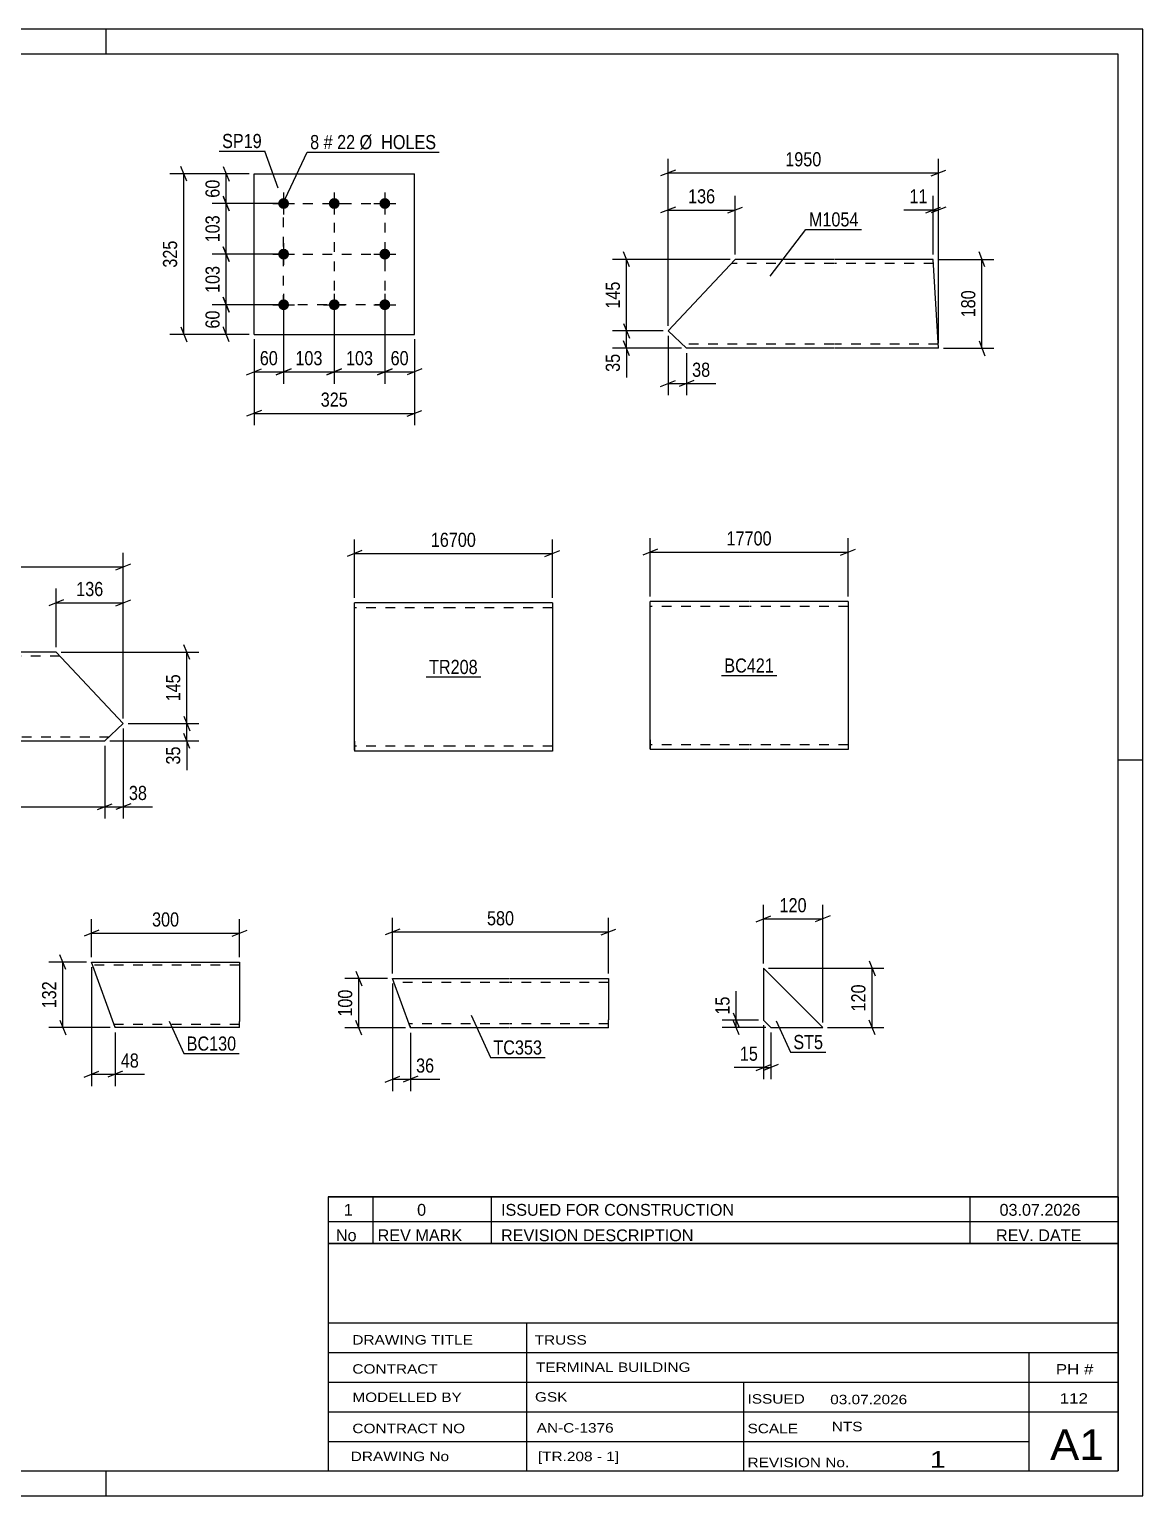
# Model space of a CAD drawing. Header units: millimetres. Extents: x 0 to 420, y 0 to 297.
# Drawn here: x 194.4 to 420, y 0 to 297 of the extents above; entities that cross this region are included whole.
import ezdxf

# ---------------------------------------------------------------- set-up
doc = ezdxf.new("R2010")
doc.units = ezdxf.units.MM
doc.linetypes.add('DXK_LINE_DOT2', pattern=[3.9198, 1.9599, -1.9599])
doc.styles.add('Arial Narrow', font='ARIALN.TTF', dxfattribs={"height": 0.2})

# ---------------------------------------------------------------- blocks, each defined once
blk = doc.blocks.new('Unknown-761551865-1131')
at = {"color": 5, "linetype": 'Continuous'}
for p, q in [((420, 297), (0, 297)), ((210, 292), (210, 297)), ((420, 0), (420, 297)), ((415, 292), (5, 292)), ((415, 5), (415, 292)), ((420, 149), (415, 149)), ((5, 5), (415, 5)), ((210, 0), (210, 5)), ((0, 0), (420, 0))]:
    blk.add_line(p, q, dxfattribs=at)
blk = doc.blocks.new('Unknown-761551865-10907')
at = {"color": 7, "linetype": 'Continuous'}
for p, q in [((255, 51.05), (255, 5)), ((255, 51.05), (415, 51.05)), ((415, 51), (415, 5)), ((255, 35), (415, 35)), ((295.14, 35), (295.14, 5)), ((255, 29), (415, 29)), ((397, 5.05), (397, 29.05)), ((255, 23), (415, 23)), ((339.14, 23), (339.14, 5)), ((255, 17), (415, 17)), ((255, 11), (397, 11)), ((255, 5), (415, 5))]:
    blk.add_line(p, q, dxfattribs=at)
at = {"color": 7, "style": 'Arial Narrow'}
for s, height, width, p in [('DRAWING TITLE', 1.9089, 1.425378, (259.88, 30.61)), ('TRUSS  ', 1.909, 1.425378, (296.81, 30.59)), ('TERMINAL BUILDING', 1.9089, 1.425378, (297.06, 25.07)), ('CONTRACT', 1.909, 1.425378, (259.88, 24.71)), ('MODELLED BY', 1.9089, 1.425378, (259.88, 18.98)), ('GSK', 1.909, 1.425378, (296.88, 19.04)), ('ISSUED', 1.909, 1.425378, (339.94, 18.64)), ('03.07.2026', 1.909, 1.425378, (356.69, 18.52)), ('CONTRACT NO', 1.9089, 1.425378, (259.88, 12.66)), ('AN-C-1376', 1.909, 1.425378, (297.23, 12.78)), ('SCALE', 1.909, 1.425378, (339.94, 12.65)), ('A1', 6.204, 1.25, (401.24, 7.2)), ('DRAWING No', 1.909, 1.425378, (259.56, 7)), ('[TR.208 - 1]', 1.9089, 1.425378, (297.46, 6.99)), ('1', 3.34, 1.5, (376.91, 5.68)), ('REVISION No.', 1.9089, 1.425378, (339.94, 5.77))]:
    blk.add_text(s, height=height, dxfattribs=dict(at, width=width)).set_placement(p)
at = {"color": 7, "linetype": 'Continuous', "style": 'Arial Narrow'}
for s, height, width, p in [('PH #', 2.1, 1.42538, (402.4, 24.55)), ('112', 2.1, 1.42538, (403.19, 18.65)), ('NTS', 1.909, 1.425378, (357, 13.05))]:
    blk.add_text(s, height=height, dxfattribs=dict(at, width=width)).set_placement(p)
blk = doc.blocks.new('Unknown-761551865-10908')
at = {"color": 7, "linetype": 'Continuous'}
for p, q in [((255, 60.55), (415, 60.55)), ((415, 60.55), (255, 60.55)), ((255, 60.55), (255, 55.55)), ((264, 60.55), (264, 55.55)), ((288, 60.55), (288, 55.55)), ((385, 60.55), (385, 55.55)), ((415, 60.55), (415, 55.55)), ((255, 55.55), (415, 55.55)), ((255, 55.55), (255, 51.05)), ((255, 55.55), (415, 55.55)), ((264, 55.55), (264, 51.05)), ((288, 55.55), (288, 51.05)), ((385, 55.55), (385, 51.05)), ((415, 55.55), (415, 51.05)), ((415, 51.05), (255, 51.05))]:
    blk.add_line(p, q, dxfattribs=at)
at = {"color": 7, "linetype": 'Continuous', "style": 'Arial Narrow'}
for s, height, width, p in [('1', 2.39, 1.196471, (258.16, 56.7)), ('0', 2.39, 1.196471, (273, 56.7)), ('ISSUED FOR CONSTRUCTION', 2.3861, 1.196471, (290, 56.7)), ('03.07.2026', 2.386, 1.196471, (391, 56.7)), ('No', 2.386, 1.2, (256.54, 51.55)), ('REV MARK', 2.386, 1.2, (265, 51.55)), ('REVISION DESCRIPTION', 2.3861, 1.2, (290, 51.55)), ('REV. DATE', 2.386, 1.2, (390.28, 51.55))]:
    blk.add_text(s, height=height, dxfattribs=dict(at, width=width)).set_placement(p)
blk = doc.blocks.new('Part-761551865-6633 - 6627')
at = {"color": 2, "linetype": 'Continuous'}
for p, q in [((239.96, 235.22), (239.96, 267.72)), ((239.96, 267.72), (272.46, 267.72)), ((272.46, 235.22), (272.46, 267.72)), ((239.96, 235.22), (272.46, 235.22))]:
    blk.add_line(p, q, dxfattribs=at)
blk = doc.blocks.new('Bolt-761551865-6666 - 6627')
at = {"linetype": 'Continuous'}
for points in [[(245.96, 262.82, -1), (245.96, 260.62, -1)], [(256.21, 262.82, -1), (256.21, 260.62, -1)], [(266.46, 262.82, -1), (266.46, 260.62, -1)], [(245.96, 252.57, -1), (245.96, 250.37, -1)], [(266.46, 252.57, -1), (266.46, 250.37, -1)], [(245.96, 242.32, -1), (245.96, 240.12, -1)], [(256.21, 242.32, -1), (256.21, 240.12, -1)], [(266.46, 242.32, -1), (266.46, 240.12, -1)]]:
    blk.add_hatch(color=1, dxfattribs=at).paths.add_polyline_path(points)
at = {"color": 1, "linetype": 'Continuous'}
for p, q in [((243.76, 261.72), (248.16, 261.72)), ((245.96, 263.92), (245.96, 259.52)), ((254.01, 261.72), (258.41, 261.72)), ((256.21, 263.92), (256.21, 259.52)), ((264.26, 261.72), (268.66, 261.72)), ((266.46, 263.92), (266.46, 259.52)), ((245.96, 253.67), (245.96, 249.27)), ((266.46, 253.67), (266.46, 249.27)), ((243.76, 251.47), (248.16, 251.47)), ((264.26, 251.47), (268.66, 251.47)), ((243.76, 241.22), (248.16, 241.22)), ((245.96, 243.42), (245.96, 239.02)), ((254.01, 241.22), (258.41, 241.22)), ((256.21, 243.42), (256.21, 239.02)), ((264.26, 241.22), (268.66, 241.22)), ((266.46, 243.42), (266.46, 239.02))]:
    blk.add_line(p, q, dxfattribs=at)
blk = doc.blocks.new('Part-761551865-6262 - 6256')
at = {"color": 2, "linetype": 'Continuous'}
for p, q in [((149.92, 170.86), (148.22, 169.26)), ((179.77, 170.86), (149.92, 170.86)), ((199.87, 170.86), (179.87, 170.86)), ((213.48, 156.39), (199.87, 170.86)), ((148.22, 169.26), (146.17, 167.33)), ((158.27, 154.46), (146.17, 167.33)), ((159.77, 152.86), (158.27, 154.46)), ((213.48, 156.39), (209.73, 152.86)), ((159.77, 152.86), (179.77, 152.86)), ((179.87, 152.86), (209.73, 152.86))]:
    blk.add_line(p, q, dxfattribs=at)
at = {"color": 7, "linetype": 'DXK_LINE_DOT2'}
for p, q in [((149.92, 170.86), (148.87, 169.87)), ((179.77, 170.06), (149.07, 170.06)), ((200.63, 170.06), (179.87, 170.06)), ((159.66, 152.98), (158.27, 154.46)), ((179.77, 153.66), (159.02, 153.66)), ((210.58, 153.66), (179.87, 153.66))]:
    blk.add_line(p, q, dxfattribs=at)
blk = doc.blocks.new('Part-761551865-7201 - 7195')
at = {"color": 2, "linetype": 'Continuous'}
for p, q in [((211.84, 94.84), (207.04, 108.04)), ((207.04, 108.04), (237.04, 108.04)), ((237.04, 108.04), (237.04, 107.95)), ((237.04, 107.95), (237.04, 106.84)), ((237.04, 106.84), (237.04, 96.04)), ((237.04, 94.84), (237.04, 96.04)), ((237.04, 94.84), (211.84, 94.84))]:
    blk.add_line(p, q, dxfattribs=at)
at = {"color": 7, "linetype": 'DXK_LINE_DOT2'}
for p, q in [((237.04, 107.44), (207.26, 107.44)), ((237.04, 107.69), (237.04, 106.84)), ((237.04, 95.44), (211.63, 95.44)), ((211.72, 95.19), (211.84, 94.84)), ((237.04, 94.93), (237.04, 95.19)), ((237.04, 94.84), (237.04, 94.93))]:
    blk.add_line(p, q, dxfattribs=at)
blk = doc.blocks.new('Part-761551865-6567 - 6561')
at = {"color": 2, "linetype": 'Continuous'}
for p, q in [((271.67, 94.76), (268.03, 104.76)), ((268.03, 104.76), (291.67, 104.76)), ((291.77, 104.76), (311.77, 104.76)), ((311.77, 104.76), (311.77, 103.16)), ((311.77, 103.16), (311.77, 96.36)), ((311.77, 94.76), (311.77, 96.36)), ((291.67, 94.76), (271.67, 94.76)), ((311.77, 94.76), (291.77, 94.76))]:
    blk.add_line(p, q, dxfattribs=at)
at = {"color": 7, "linetype": 'DXK_LINE_DOT2'}
for p, q in [((291.67, 103.96), (268.32, 103.96)), ((311.77, 103.96), (291.77, 103.96)), ((311.77, 104.64), (311.77, 103.16)), ((291.67, 95.56), (271.38, 95.56)), ((271.5, 95.23), (271.67, 94.76)), ((311.77, 95.56), (291.77, 95.56)), ((311.77, 94.76), (311.77, 95.23))]:
    blk.add_line(p, q, dxfattribs=at)
blk = doc.blocks.new('Part-761551865-6444 - 6438')
at = {"color": 2, "linetype": 'Continuous'}
for p, q in [((323.84, 235.93), (337.44, 250.4)), ((357.44, 250.4), (337.44, 250.4)), ((377.54, 250.4), (357.54, 250.4)), ((378.65, 232.4), (377.54, 250.4)), ((327.59, 232.4), (323.84, 235.93)), ((357.44, 232.4), (327.59, 232.4)), ((378.65, 232.4), (357.54, 232.4))]:
    blk.add_line(p, q, dxfattribs=at)
at = {"color": 7, "linetype": 'DXK_LINE_DOT2'}
for p, q in [((357.44, 249.6), (336.69, 249.6)), ((377.59, 249.6), (357.54, 249.6)), ((357.44, 233.2), (326.74, 233.2)), ((378.6, 233.2), (357.54, 233.2)), ((378.6, 233.2), (378.6, 233.26))]:
    blk.add_line(p, q, dxfattribs=at)
blk = doc.blocks.new('Part-761551865-7058 - 7052')
at = {"color": 2, "linetype": 'Continuous'}
for p, q in [((343.17, 106.81), (343.17, 96.31)), ((343.17, 106.81), (355.17, 94.81)), ((343.17, 96.31), (344.67, 94.81)), ((344.67, 94.81), (355.17, 94.81))]:
    blk.add_line(p, q, dxfattribs=at)
blk = doc.blocks.new('Part-761551865-7157 - 7151')
at = {"color": 2, "linetype": 'Continuous'}
for p, q in [((280.3, 180.82), (260.3, 180.82)), ((260.3, 152.82), (260.3, 180.82)), ((300.4, 180.82), (280.4, 180.82)), ((300.4, 180.82), (300.4, 150.82)), ((260.3, 152.82), (260.3, 150.82)), ((280.3, 150.82), (260.3, 150.82)), ((300.4, 150.82), (280.4, 150.82))]:
    blk.add_line(p, q, dxfattribs=at)
at = {"color": 7, "linetype": 'DXK_LINE_DOT2'}
for p, q in [((280.3, 179.82), (260.3, 179.82)), ((300.4, 179.82), (280.4, 179.82)), ((260.3, 150.98), (260.3, 152.82)), ((260.3, 151.82), (260.3, 151.9)), ((280.3, 151.82), (260.3, 151.82)), ((300.4, 151.82), (280.4, 151.82)), ((300.4, 151.82), (300.4, 151.9))]:
    blk.add_line(p, q, dxfattribs=at)
blk = doc.blocks.new('Part-761551865-7179 - 7174')
at = {"color": 2, "linetype": 'Continuous'}
for p, q in [((340.21, 181.11), (320.21, 181.11)), ((320.21, 153.11), (320.21, 181.11)), ((360.31, 181.11), (340.31, 181.11)), ((360.31, 181.11), (360.31, 151.11)), ((320.21, 153.11), (320.21, 151.11)), ((340.21, 151.11), (320.21, 151.11)), ((360.31, 151.11), (340.31, 151.11))]:
    blk.add_line(p, q, dxfattribs=at)
at = {"color": 7, "linetype": 'DXK_LINE_DOT2'}
for p, q in [((340.21, 180.11), (320.21, 180.11)), ((360.31, 180.11), (340.31, 180.11)), ((320.21, 151.26), (320.21, 153.11)), ((320.21, 152.11), (320.21, 152.19)), ((340.21, 152.11), (320.21, 152.11)), ((360.31, 152.11), (340.31, 152.11)), ((360.31, 152.11), (360.31, 152.19))]:
    blk.add_line(p, q, dxfattribs=at)
blk = doc.blocks.new('Rectangle-761551865-6753 - 6627')
at = {"color": 1, "linetype": 'DXK_LINE_DOT2'}
blk.add_lwpolyline([(245.96, 261.72), (266.46, 261.72), (266.46, 241.22), (245.96, 241.22), (245.96, 261.72)], close=True, dxfattribs=at)
blk = doc.blocks.new('Line-761551865-6739 - 6627')
at = {"color": 1, "linetype": 'DXK_LINE_DOT2'}
blk.add_line((256.21, 261.72), (256.21, 241.22), dxfattribs=at)
blk = doc.blocks.new('Line-761551865-6746 - 6627')
at = {"color": 1, "linetype": 'DXK_LINE_DOT2'}
blk.add_line((245.96, 251.47), (266.46, 251.47), dxfattribs=at)
blk = doc.blocks.new('StraightDimension-761551865-6668 - 6627')
at = {"color": 7, "linetype": 'Continuous'}
for p, q in [((239.96, 234.22), (239.96, 216.82)), ((272.46, 234.22), (272.46, 216.82)), ((241.46, 219.82), (238.46, 218.62)), ((270.96, 218.62), (273.96, 219.82)), ((239.96, 219.22), (272.46, 219.22))]:
    blk.add_line(p, q, dxfattribs=at)
at = {"color": 0}
blk.add_wipeout([(259.55, 219.97), (259.55, 224.17), (252.87, 224.17), (252.87, 219.97)], dxfattribs=at)
at = {"color": 3, "style": 'Arial Narrow'}
blk.add_text('325', height=2.863, dxfattribs=at).set_placement((253.47, 220.57))
blk = doc.blocks.new('StraightDimension-761551865-6689 - 6627')
at = {"color": 7, "linetype": 'Continuous'}
for p, q in [((256.21, 240.22), (256.21, 225.22)), ((266.46, 240.22), (266.46, 225.22)), ((254.71, 227.02), (257.71, 228.22)), ((256.21, 227.62), (266.46, 227.62)), ((267.96, 228.22), (264.96, 227.02))]:
    blk.add_line(p, q, dxfattribs=at)
at = {"color": 0}
blk.add_wipeout([(264.68, 228.37), (264.68, 232.57), (257.99, 232.57), (257.99, 228.37)], dxfattribs=at)
at = {"color": 3, "style": 'Arial Narrow'}
blk.add_text('103', height=2.863, dxfattribs=at).set_placement((258.59, 228.97))
blk = doc.blocks.new('StraightDimension-761551865-6679 - 6627')
at = {"color": 7, "linetype": 'Continuous'}
for p, q in [((266.46, 240.22), (266.46, 225.22)), ((272.46, 234.22), (272.46, 225.22)), ((264.96, 227.02), (267.96, 228.22)), ((266.46, 227.62), (272.46, 227.62)), ((273.96, 228.22), (270.96, 227.02))]:
    blk.add_line(p, q, dxfattribs=at)
at = {"color": 0}
blk.add_wipeout([(271.89, 228.37), (271.89, 232.57), (267.03, 232.57), (267.03, 228.37)], dxfattribs=at)
at = {"color": 3, "style": 'Arial Narrow'}
blk.add_text('60', height=2.863, dxfattribs=at).set_placement((267.63, 228.97))
blk = doc.blocks.new('StraightDimension-761551865-6691 - 6627')
at = {"color": 7, "linetype": 'Continuous'}
for p, q in [((245.96, 240.22), (245.96, 225.22)), ((256.21, 240.22), (256.21, 225.22)), ((244.46, 227.02), (247.46, 228.22)), ((245.96, 227.62), (256.21, 227.62)), ((257.71, 228.22), (254.71, 227.02))]:
    blk.add_line(p, q, dxfattribs=at)
at = {"color": 0}
blk.add_wipeout([(254.43, 228.37), (254.43, 232.57), (247.74, 232.57), (247.74, 228.37)], dxfattribs=at)
at = {"color": 3, "style": 'Arial Narrow'}
blk.add_text('103', height=2.863, dxfattribs=at).set_placement((248.34, 228.97))
blk = doc.blocks.new('StraightDimension-761551865-6693 - 6627')
at = {"color": 7, "linetype": 'Continuous'}
for p, q in [((245.96, 240.22), (245.96, 225.22)), ((239.96, 234.22), (239.96, 225.22)), ((238.46, 227.02), (241.46, 228.22)), ((239.96, 227.62), (245.96, 227.62)), ((247.46, 228.22), (244.46, 227.02))]:
    blk.add_line(p, q, dxfattribs=at)
at = {"color": 0}
blk.add_wipeout([(245.39, 228.37), (245.39, 232.57), (240.53, 232.57), (240.53, 228.37)], dxfattribs=at)
at = {"color": 3, "style": 'Arial Narrow'}
blk.add_text('60', height=2.863, dxfattribs=at).set_placement((241.13, 228.97))
blk = doc.blocks.new('StraightDimension-761551865-6704 - 6627')
at = {"color": 7, "linetype": 'Continuous'}
for p, q in [((238.96, 267.72), (222.87, 267.72)), ((226.32, 266.22), (225.12, 269.22)), ((225.72, 235.22), (225.72, 267.72)), ((238.96, 235.22), (222.87, 235.22)), ((225.12, 236.72), (226.32, 233.72))]:
    blk.add_line(p, q, dxfattribs=at)
at = {"color": 0}
blk.add_wipeout([(224.97, 254.81), (220.77, 254.81), (220.77, 248.12), (224.97, 248.12)], dxfattribs=at)
at = {"color": 3, "style": 'Arial Narrow'}
blk.add_text('325', height=2.863, rotation=90.0002, dxfattribs=at).set_placement((224.37, 248.72))
blk = doc.blocks.new('StraightDimension-761551865-6715 - 6627')
at = {"color": 7, "linetype": 'Continuous'}
for p, q in [((238.96, 267.72), (231.49, 267.72)), ((233.74, 269.22), (234.94, 266.22)), ((234.34, 261.72), (234.34, 267.72)), ((244.96, 261.72), (231.49, 261.72)), ((234.94, 260.22), (233.74, 263.22))]:
    blk.add_line(p, q, dxfattribs=at)
at = {"color": 0}
blk.add_wipeout([(233.59, 267.14), (229.39, 267.14), (229.39, 262.29), (233.59, 262.29)], dxfattribs=at)
at = {"color": 3, "style": 'Arial Narrow'}
blk.add_text('60', height=2.863, rotation=90.0002, dxfattribs=at).set_placement((232.99, 262.89))
blk = doc.blocks.new('StraightDimension-761551865-6725 - 6627')
at = {"color": 7, "linetype": 'Continuous'}
for p, q in [((244.96, 261.72), (231.49, 261.72)), ((233.74, 263.22), (234.94, 260.22)), ((234.34, 251.47), (234.34, 261.72)), ((234.94, 249.97), (233.74, 252.97)), ((244.96, 251.47), (231.49, 251.47))]:
    blk.add_line(p, q, dxfattribs=at)
at = {"color": 0}
blk.add_wipeout([(233.59, 259.93), (229.39, 259.93), (229.39, 253.25), (233.59, 253.25)], dxfattribs=at)
at = {"color": 3, "style": 'Arial Narrow'}
blk.add_text('103', height=2.863, rotation=90.0002, dxfattribs=at).set_placement((232.99, 253.85))
blk = doc.blocks.new('StraightDimension-761551865-6727 - 6627')
at = {"color": 7, "linetype": 'Continuous'}
for p, q in [((233.74, 252.97), (234.94, 249.97)), ((244.96, 251.47), (231.49, 251.47)), ((234.34, 241.22), (234.34, 251.47)), ((244.96, 241.22), (231.49, 241.22)), ((234.94, 239.72), (233.74, 242.72))]:
    blk.add_line(p, q, dxfattribs=at)
at = {"color": 0}
blk.add_wipeout([(233.59, 249.68), (229.39, 249.68), (229.39, 243), (233.59, 243)], dxfattribs=at)
at = {"color": 3, "style": 'Arial Narrow'}
blk.add_text('103', height=2.863, rotation=90.0002, dxfattribs=at).set_placement((232.99, 243.6))
blk = doc.blocks.new('StraightDimension-761551865-6729 - 6627')
at = {"color": 7, "linetype": 'Continuous'}
for p, q in [((244.96, 241.22), (231.49, 241.22)), ((233.74, 242.72), (234.94, 239.72)), ((234.34, 235.22), (234.34, 241.22)), ((238.96, 235.22), (231.49, 235.22)), ((234.94, 233.72), (233.74, 236.72))]:
    blk.add_line(p, q, dxfattribs=at)
at = {"color": 0}
blk.add_wipeout([(233.59, 240.64), (229.39, 240.64), (229.39, 235.79), (233.59, 235.79)], dxfattribs=at)
at = {"color": 3, "style": 'Arial Narrow'}
blk.add_text('60', height=2.863, rotation=90.0002, dxfattribs=at).set_placement((232.99, 236.39))
blk = doc.blocks.new('StraightDimension-761551865-6314 - 6256')
at = {"color": 7, "linetype": 'Continuous'}
for p, q in [((201.37, 181.46), (198.37, 180.26)), ((199.87, 171.86), (199.87, 183.71)), ((211.98, 180.26), (214.98, 181.46)), ((213.48, 157.39), (213.48, 183.71)), ((199.87, 180.86), (213.48, 180.86))]:
    blk.add_line(p, q, dxfattribs=at)
at = {"color": 0}
blk.add_wipeout([(210.02, 181.61), (210.02, 185.81), (203.34, 185.81), (203.34, 181.61)], dxfattribs=at)
at = {"color": 3, "style": 'Arial Narrow'}
blk.add_text('136', height=2.863, dxfattribs=at).set_placement((203.94, 182.21))
blk = doc.blocks.new('StraightDimension-761551865-6294 - 6256')
at = {"color": 7, "linetype": 'Continuous'}
for p, q in [((213.48, 155.39), (213.48, 137.15)), ((209.73, 151.86), (209.73, 137.15)), ((208.23, 138.95), (211.23, 140.15)), ((214.98, 140.15), (211.98, 138.95)), ((209.73, 139.55), (213.48, 139.55))]:
    blk.add_line(p, q, dxfattribs=at)
at = {"color": 0}
blk.add_wipeout([(218.86, 140.3), (218.86, 144.5), (214.01, 144.5), (214.01, 140.3)], dxfattribs=at)
at = {"color": 7, "linetype": 'Continuous'}
blk.add_line((213.48, 139.55), (219.39, 139.55), dxfattribs=at)
blk.add_line((213.48, 139.55), (219.39, 139.55), dxfattribs=at)
at = {"color": 3, "style": 'Arial Narrow'}
blk.add_text('38', height=2.863, dxfattribs=at).set_placement((214.61, 140.9))
blk = doc.blocks.new('StraightDimension-761551865-6278 - 6256')
at = {"color": 7, "linetype": 'Continuous'}
for p, q in [((159.77, 151.86), (159.77, 137.15)), ((209.73, 151.86), (209.73, 137.15)), ((161.27, 140.15), (158.27, 138.95)), ((208.23, 138.95), (211.23, 140.15)), ((159.77, 139.55), (209.73, 139.55))]:
    blk.add_line(p, q, dxfattribs=at)
at = {"color": 0}
blk.add_wipeout([(189.01, 140.3), (189.01, 144.5), (180.49, 144.5), (180.49, 140.3)], dxfattribs=at)
at = {"color": 3, "style": 'Arial Narrow'}
blk.add_text('3896', height=2.863, dxfattribs=at).set_placement((181.09, 140.9))
blk = doc.blocks.new('StraightDimension-761551865-6379 - 6256')
at = {"color": 7, "linetype": 'Continuous'}
for p, q in [((226.95, 169.36), (225.75, 172.36)), ((200.87, 170.86), (228.75, 170.86)), ((226.35, 156.39), (226.35, 170.86)), ((225.75, 157.89), (226.95, 154.89)), ((214.48, 156.39), (228.75, 156.39))]:
    blk.add_line(p, q, dxfattribs=at)
at = {"color": 0}
blk.add_wipeout([(225.6, 166.97), (221.4, 166.97), (221.4, 160.28), (225.6, 160.28)], dxfattribs=at)
at = {"color": 3, "style": 'Arial Narrow'}
blk.add_text('145', height=2.863, rotation=90.0002, dxfattribs=at).set_placement((225, 160.88))
blk = doc.blocks.new('StraightDimension-761551865-6401 - 6256')
at = {"color": 7, "linetype": 'Continuous'}
for p, q in [((225.75, 157.89), (226.95, 154.89)), ((214.48, 156.39), (228.75, 156.39)), ((226.35, 152.86), (226.35, 156.39)), ((210.73, 152.86), (228.75, 152.86)), ((226.95, 151.36), (225.75, 154.36))]:
    blk.add_line(p, q, dxfattribs=at)
at = {"color": 0}
blk.add_wipeout([(225.6, 152.33), (221.4, 152.33), (221.4, 147.48), (225.6, 147.48)], dxfattribs=at)
at = {"color": 7, "linetype": 'Continuous'}
blk.add_line((226.35, 152.86), (226.35, 146.95), dxfattribs=at)
blk.add_line((226.35, 152.86), (226.35, 146.95), dxfattribs=at)
at = {"color": 3, "style": 'Arial Narrow'}
blk.add_text('35', height=2.863, rotation=90.0002, dxfattribs=at).set_placement((225, 148.08))
blk = doc.blocks.new('StraightDimension-761551865-6424 - 6256')
at = {"color": 7, "linetype": 'Continuous'}
for p, q in [((146.17, 168.33), (146.17, 190.98)), ((213.48, 157.39), (213.48, 190.98)), ((147.67, 188.73), (144.67, 187.53)), ((146.17, 188.13), (213.48, 188.13)), ((211.98, 187.53), (214.98, 188.73))]:
    blk.add_line(p, q, dxfattribs=at)
at = {"color": 0}
blk.add_wipeout([(184.08, 188.88), (184.08, 193.08), (175.57, 193.08), (175.57, 188.88)], dxfattribs=at)
at = {"color": 3, "style": 'Arial Narrow'}
blk.add_text('4070', height=2.863, dxfattribs=at).set_placement((176.17, 189.48))
blk = doc.blocks.new('StraightDimension-761551865-7233 - 7195')
at = {"color": 7, "linetype": 'Continuous'}
for p, q in [((206.04, 108.04), (198.38, 108.04)), ((201.83, 106.54), (200.63, 109.54)), ((201.23, 94.84), (201.23, 108.04)), ((200.63, 96.34), (201.83, 93.34)), ((210.84, 94.84), (198.38, 94.84))]:
    blk.add_line(p, q, dxfattribs=at)
at = {"color": 0}
blk.add_wipeout([(200.48, 104.78), (196.28, 104.78), (196.28, 98.1), (200.48, 98.1)], dxfattribs=at)
at = {"color": 3, "style": 'Arial Narrow'}
blk.add_text('132', height=2.863, rotation=90.0002, dxfattribs=at).set_placement((199.88, 98.7))
blk = doc.blocks.new('StraightDimension-761551865-7204 - 7195')
at = {"color": 7, "linetype": 'Continuous'}
for p, q in [((207.04, 107.04), (207.04, 82.96)), ((211.84, 93.84), (211.84, 82.96)), ((205.54, 84.76), (208.54, 85.96)), ((207.04, 85.36), (211.84, 85.36)), ((213.34, 85.96), (210.34, 84.76))]:
    blk.add_line(p, q, dxfattribs=at)
at = {"color": 0}
blk.add_wipeout([(217.23, 86.11), (217.23, 90.31), (212.37, 90.31), (212.37, 86.11)], dxfattribs=at)
at = {"color": 7, "linetype": 'Continuous'}
blk.add_line((211.84, 85.36), (217.75, 85.36), dxfattribs=at)
blk.add_line((211.84, 85.36), (217.75, 85.36), dxfattribs=at)
at = {"color": 3, "style": 'Arial Narrow'}
blk.add_text('48', height=2.863, dxfattribs=at).set_placement((212.97, 86.71))
blk = doc.blocks.new('StraightDimension-761551865-7222 - 7195')
at = {"color": 7, "linetype": 'Continuous'}
for p, q in [((207.04, 109.04), (207.04, 116.78)), ((237.04, 109.04), (237.04, 116.78)), ((208.54, 114.53), (205.54, 113.33)), ((207.04, 113.93), (237.04, 113.93)), ((235.54, 113.33), (238.54, 114.53))]:
    blk.add_line(p, q, dxfattribs=at)
at = {"color": 0}
blk.add_wipeout([(225.38, 114.68), (225.38, 118.88), (218.7, 118.88), (218.7, 114.68)], dxfattribs=at)
at = {"color": 3, "style": 'Arial Narrow'}
blk.add_text('300', height=2.863, dxfattribs=at).set_placement((219.3, 115.28))
blk = doc.blocks.new('StraightDimension-761551865-6570 - 6561')
at = {"color": 7, "linetype": 'Continuous'}
for p, q in [((268.03, 103.76), (268.03, 81.94)), ((271.67, 93.76), (271.67, 81.94)), ((266.53, 83.74), (269.53, 84.94)), ((268.03, 84.34), (271.67, 84.34)), ((273.17, 84.94), (270.17, 83.74))]:
    blk.add_line(p, q, dxfattribs=at)
at = {"color": 0}
blk.add_wipeout([(277.05, 85.09), (277.05, 89.29), (272.19, 89.29), (272.19, 85.09)], dxfattribs=at)
at = {"color": 7, "linetype": 'Continuous'}
blk.add_line((271.67, 84.34), (277.58, 84.34), dxfattribs=at)
blk.add_line((271.67, 84.34), (277.58, 84.34), dxfattribs=at)
at = {"color": 3, "style": 'Arial Narrow'}
blk.add_text('36', height=2.863, dxfattribs=at).set_placement((272.79, 85.69))
blk = doc.blocks.new('StraightDimension-761551865-6588 - 6561')
at = {"color": 7, "linetype": 'Continuous'}
for p, q in [((267.03, 104.76), (258.34, 104.76)), ((260.59, 106.26), (261.79, 103.26)), ((261.19, 94.76), (261.19, 104.76)), ((261.79, 93.26), (260.59, 96.26)), ((270.67, 94.76), (258.34, 94.76))]:
    blk.add_line(p, q, dxfattribs=at)
at = {"color": 0}
blk.add_wipeout([(260.44, 103.11), (256.24, 103.11), (256.24, 96.42), (260.44, 96.42)], dxfattribs=at)
at = {"color": 3, "style": 'Arial Narrow'}
blk.add_text('100', height=2.863, rotation=90.0002, dxfattribs=at).set_placement((259.84, 97.02))
blk = doc.blocks.new('StraightDimension-761551865-6613 - 6561')
at = {"color": 7, "linetype": 'Continuous'}
for p, q in [((268.03, 105.76), (268.03, 117.02)), ((311.77, 105.76), (311.77, 117.02)), ((269.53, 114.77), (266.53, 113.57)), ((268.03, 114.17), (311.77, 114.17)), ((310.27, 113.57), (313.27, 114.77))]:
    blk.add_line(p, q, dxfattribs=at)
at = {"color": 0}
blk.add_wipeout([(293.24, 114.92), (293.24, 119.12), (286.56, 119.12), (286.56, 114.92)], dxfattribs=at)
at = {"color": 3, "style": 'Arial Narrow'}
blk.add_text('580', height=2.863, dxfattribs=at).set_placement((287.16, 115.52))
blk = doc.blocks.new('StraightDimension-761551865-6488 - 6438')
at = {"color": 7, "linetype": 'Continuous'}
for p, q in [((322.84, 235.93), (312.58, 235.93)), ((314.83, 237.43), (316.03, 234.43)), ((315.43, 232.4), (315.43, 235.93)), ((326.59, 232.4), (312.58, 232.4)), ((316.03, 230.9), (314.83, 233.9))]:
    blk.add_line(p, q, dxfattribs=at)
at = {"color": 0}
blk.add_wipeout([(314.68, 231.87), (310.48, 231.87), (310.48, 227.02), (314.68, 227.02)], dxfattribs=at)
at = {"color": 7, "linetype": 'Continuous'}
blk.add_line((315.43, 232.4), (315.43, 226.49), dxfattribs=at)
blk.add_line((315.43, 232.4), (315.43, 226.49), dxfattribs=at)
at = {"color": 3, "style": 'Arial Narrow'}
blk.add_text('35', height=2.863, rotation=90.0002, dxfattribs=at).set_placement((314.08, 227.62))
blk = doc.blocks.new('StraightDimension-761551865-6472 - 6438')
at = {"color": 7, "linetype": 'Continuous'}
for p, q in [((336.44, 250.4), (312.58, 250.4)), ((316.03, 248.9), (314.83, 251.9)), ((315.43, 235.93), (315.43, 250.4)), ((322.84, 235.93), (312.58, 235.93)), ((314.83, 237.43), (316.03, 234.43))]:
    blk.add_line(p, q, dxfattribs=at)
at = {"color": 0}
blk.add_wipeout([(314.68, 246.51), (310.48, 246.51), (310.48, 239.82), (314.68, 239.82)], dxfattribs=at)
at = {"color": 3, "style": 'Arial Narrow'}
blk.add_text('145', height=2.863, rotation=90.0002, dxfattribs=at).set_placement((314.08, 240.42))
blk = doc.blocks.new('StraightDimension-761551865-6519 - 6438')
at = {"color": 7, "linetype": 'Continuous'}
for p, q in [((323.84, 236.93), (323.84, 263.25)), ((337.44, 251.4), (337.44, 263.25)), ((325.34, 261), (322.34, 259.8)), ((323.84, 260.4), (337.44, 260.4)), ((335.94, 259.8), (338.94, 261))]:
    blk.add_line(p, q, dxfattribs=at)
at = {"color": 0}
blk.add_wipeout([(333.98, 261.15), (333.98, 265.35), (327.3, 265.35), (327.3, 261.15)], dxfattribs=at)
at = {"color": 3, "style": 'Arial Narrow'}
blk.add_text('136', height=2.863, dxfattribs=at).set_placement((327.9, 261.75))
blk = doc.blocks.new('StraightDimension-761551865-6447 - 6438')
at = {"color": 7, "linetype": 'Continuous'}
for p, q in [((323.84, 236.93), (323.84, 270.75)), ((378.65, 233.4), (378.65, 270.75)), ((325.34, 268.5), (322.34, 267.3)), ((323.84, 267.9), (378.65, 267.9)), ((377.15, 267.3), (380.15, 268.5))]:
    blk.add_line(p, q, dxfattribs=at)
at = {"color": 0}
blk.add_wipeout([(355.5, 268.65), (355.5, 272.85), (346.99, 272.85), (346.99, 268.65)], dxfattribs=at)
at = {"color": 3, "style": 'Arial Narrow'}
blk.add_text('1950', height=2.863, dxfattribs=at).set_placement((347.59, 269.25))
blk = doc.blocks.new('StraightDimension-761551865-6458 - 6438')
at = {"color": 7, "linetype": 'Continuous'}
for p, q in [((378.54, 250.4), (389.84, 250.4)), ((388.04, 248.9), (386.84, 251.9)), ((387.44, 232.4), (387.44, 250.4)), ((379.65, 232.4), (389.84, 232.4)), ((386.84, 233.9), (388.04, 230.9))]:
    blk.add_line(p, q, dxfattribs=at)
at = {"color": 0}
blk.add_wipeout([(386.69, 244.74), (382.49, 244.74), (382.49, 238.06), (386.69, 238.06)], dxfattribs=at)
at = {"color": 3, "style": 'Arial Narrow'}
blk.add_text('180', height=2.863, rotation=90.0002, dxfattribs=at).set_placement((386.09, 238.66))
blk = doc.blocks.new('StraightDimension-761551865-6505 - 6438')
at = {"color": 7, "linetype": 'Continuous'}
for p, q in [((323.84, 234.93), (323.84, 222.87)), ((327.59, 231.4), (327.59, 222.87)), ((322.34, 224.67), (325.34, 225.87)), ((329.09, 225.87), (326.09, 224.67)), ((323.84, 225.27), (327.59, 225.27))]:
    blk.add_line(p, q, dxfattribs=at)
at = {"color": 0}
blk.add_wipeout([(332.97, 226.02), (332.97, 230.22), (328.12, 230.22), (328.12, 226.02)], dxfattribs=at)
at = {"color": 7, "linetype": 'Continuous'}
blk.add_line((327.59, 225.27), (333.5, 225.27), dxfattribs=at)
blk.add_line((327.59, 225.27), (333.5, 225.27), dxfattribs=at)
at = {"color": 3, "style": 'Arial Narrow'}
blk.add_text('38', height=2.863, dxfattribs=at).set_placement((328.72, 226.62))
blk = doc.blocks.new('StraightDimension-761551865-6537 - 6438')
at = {"color": 7, "linetype": 'Continuous'}
for p, q in [((377.54, 251.4), (377.54, 263.25)), ((378.65, 233.4), (378.65, 263.25)), ((376.04, 259.8), (379.04, 261)), ((380.15, 261), (377.15, 259.8)), ((377.54, 260.4), (378.65, 260.4))]:
    blk.add_line(p, q, dxfattribs=at)
at = {"color": 0}
blk.add_wipeout([(377.02, 261.15), (377.02, 265.35), (372.16, 265.35), (372.16, 261.15)], dxfattribs=at)
at = {"color": 7, "linetype": 'Continuous'}
blk.add_line((377.54, 260.4), (371.64, 260.4), dxfattribs=at)
blk.add_line((377.54, 260.4), (371.64, 260.4), dxfattribs=at)
at = {"color": 3, "style": 'Arial Narrow'}
blk.add_text('11', height=2.863, dxfattribs=at).set_placement((372.76, 261.75))
blk = doc.blocks.new('StraightDimension-761551865-7060 - 7052')
at = {"color": 7, "linetype": 'Continuous'}
for p, q in [((343.17, 95.31), (343.17, 84.34)), ((344.67, 93.81), (344.67, 84.34)), ((341.67, 86.14), (344.67, 87.34)), ((346.17, 87.34), (343.17, 86.14)), ((343.17, 86.74), (344.67, 86.74))]:
    blk.add_line(p, q, dxfattribs=at)
at = {"color": 0}
blk.add_wipeout([(342.64, 87.49), (342.64, 91.69), (337.79, 91.69), (337.79, 87.49)], dxfattribs=at)
at = {"color": 7, "linetype": 'Continuous'}
blk.add_line((343.17, 86.74), (337.26, 86.74), dxfattribs=at)
blk.add_line((343.17, 86.74), (337.26, 86.74), dxfattribs=at)
at = {"color": 3, "style": 'Arial Narrow'}
blk.add_text('15', height=2.863, dxfattribs=at).set_placement((338.39, 88.09))
blk = doc.blocks.new('StraightDimension-761551865-7071 - 7052')
at = {"color": 7, "linetype": 'Continuous'}
for p, q in [((343.17, 107.81), (343.17, 119.66)), ((355.17, 95.81), (355.17, 119.66)), ((341.67, 116.21), (344.67, 117.41)), ((343.17, 116.81), (355.17, 116.81)), ((356.67, 117.41), (353.67, 116.21))]:
    blk.add_line(p, q, dxfattribs=at)
at = {"color": 0}
blk.add_wipeout([(352.51, 117.56), (352.51, 121.76), (345.83, 121.76), (345.83, 117.56)], dxfattribs=at)
at = {"color": 3, "style": 'Arial Narrow'}
blk.add_text('120', height=2.863, dxfattribs=at).set_placement((346.43, 118.16))
blk = doc.blocks.new('StraightDimension-761551865-7080 - 7052')
at = {"color": 7, "linetype": 'Continuous'}
for p, q in [((342.17, 96.31), (334.8, 96.31)), ((337.05, 97.81), (338.25, 94.81)), ((338.25, 93.31), (337.05, 96.31)), ((337.65, 94.81), (337.65, 96.31)), ((343.67, 94.81), (334.8, 94.81))]:
    blk.add_line(p, q, dxfattribs=at)
at = {"color": 0}
blk.add_wipeout([(336.9, 101.69), (332.7, 101.69), (332.7, 96.83), (336.9, 96.83)], dxfattribs=at)
at = {"color": 7, "linetype": 'Continuous'}
blk.add_line((337.65, 96.31), (337.65, 102.21), dxfattribs=at)
blk.add_line((337.65, 96.31), (337.65, 102.21), dxfattribs=at)
at = {"color": 3, "style": 'Arial Narrow'}
blk.add_text('15', height=2.863, rotation=90.0002, dxfattribs=at).set_placement((336.3, 97.43))
blk = doc.blocks.new('StraightDimension-761551865-7091 - 7052')
at = {"color": 7, "linetype": 'Continuous'}
for p, q in [((364.57, 108.31), (365.77, 105.31)), ((344.17, 106.81), (367.57, 106.81)), ((365.17, 94.81), (365.17, 106.81)), ((365.77, 93.31), (364.57, 96.31)), ((356.17, 94.81), (367.57, 94.81))]:
    blk.add_line(p, q, dxfattribs=at)
at = {"color": 0}
blk.add_wipeout([(364.42, 104.15), (360.22, 104.15), (360.22, 97.47), (364.42, 97.47)], dxfattribs=at)
at = {"color": 3, "style": 'Arial Narrow'}
blk.add_text('120', height=2.863, rotation=90.0002, dxfattribs=at).set_placement((363.82, 98.07))
blk = doc.blocks.new('StraightDimension-761551865-7160 - 7151')
at = {"color": 7, "linetype": 'Continuous'}
for p, q in [((260.3, 181.82), (260.3, 193.67)), ((300.4, 181.82), (300.4, 193.67)), ((261.8, 191.42), (258.8, 190.22)), ((260.3, 190.82), (300.4, 190.82)), ((298.9, 190.22), (301.9, 191.42))]:
    blk.add_line(p, q, dxfattribs=at)
at = {"color": 0}
blk.add_wipeout([(285.52, 191.57), (285.52, 195.77), (275.18, 195.77), (275.18, 191.57)], dxfattribs=at)
at = {"color": 3, "style": 'Arial Narrow'}
blk.add_text('16700', height=2.863, dxfattribs=at).set_placement((275.78, 192.17))
blk = doc.blocks.new('StraightDimension-761551865-7183 - 7174')
at = {"color": 7, "linetype": 'Continuous'}
for p, q in [((320.21, 182.11), (320.21, 193.96)), ((360.31, 182.11), (360.31, 193.96)), ((321.71, 191.71), (318.71, 190.51)), ((320.21, 191.11), (360.31, 191.11)), ((358.81, 190.51), (361.81, 191.71))]:
    blk.add_line(p, q, dxfattribs=at)
at = {"color": 0}
blk.add_wipeout([(345.43, 191.86), (345.43, 196.06), (335.09, 196.06), (335.09, 191.86)], dxfattribs=at)
at = {"color": 3, "style": 'Arial Narrow'}
blk.add_text('17700', height=2.863, dxfattribs=at).set_placement((335.69, 192.46))
blk = doc.blocks.new('Mark-761551865-6629 - 6627')
at = {"color": 0}
blk.add_wipeout([(241.53, 272.95), (241.53, 275.95), (233.49, 275.95), (233.49, 272.95)], dxfattribs=at)
blk.add_wipeout([(241.53, 272.95), (241.53, 275.95), (233.49, 275.95), (233.49, 272.95)], dxfattribs=at)
at = {"color": 30, "linetype": 'Continuous'}
for p in [(232.89, 272.35), (244.82, 264.8)]:
    blk.add_line(p, (242.13, 272.35), dxfattribs=at)
at = {"color": 3, "style": 'Arial Narrow'}
blk.add_text('SP19', height=2.863, dxfattribs=at).set_placement((233.49, 272.95))
blk = doc.blocks.new('Mark-761551865-6662 - 6627')
at = {"color": 0}
blk.add_wipeout([(253.16, 272.73), (253.16, 275.73), (251.33, 275.73), (251.33, 272.73)], dxfattribs=at)
blk.add_wipeout([(253.16, 272.73), (253.16, 275.73), (251.33, 275.73), (251.33, 272.73)], dxfattribs=at)
at = {"color": 7, "linetype": 'Continuous'}
blk.add_line((245.71, 261.54), (250.73, 272.13), dxfattribs=at)
at = {"color": 0}
blk.add_wipeout([(255.89, 272.73), (255.89, 275.73), (254.06, 275.73), (254.06, 272.73)], dxfattribs=at)
blk.add_wipeout([(255.89, 272.73), (255.89, 275.73), (254.06, 275.73), (254.06, 272.73)], dxfattribs=at)
at = {"color": 3, "style": 'Arial Narrow'}
blk.add_text('8', height=2.86, dxfattribs=at).set_placement((251.33, 272.73))
at = {"color": 0}
blk.add_wipeout([(260.44, 272.73), (260.44, 275.73), (256.79, 275.73), (256.79, 272.73)], dxfattribs=at)
blk.add_wipeout([(260.44, 272.73), (260.44, 275.73), (256.79, 275.73), (256.79, 272.73)], dxfattribs=at)
at = {"color": 3, "style": 'Arial Narrow'}
blk.add_text('#', height=2.86, dxfattribs=at).set_placement((254.06, 272.73))
at = {"color": 0}
blk.add_wipeout([(276.87, 272.73), (276.87, 275.73), (261.34, 275.73), (261.34, 272.73)], dxfattribs=at)
blk.add_wipeout([(276.87, 272.73), (276.87, 275.73), (261.34, 275.73), (261.34, 272.73)], dxfattribs=at)
at = {"color": 7, "linetype": 'Continuous'}
blk.add_line((250.73, 272.13), (277.47, 272.13), dxfattribs=at)
at = {"color": 3, "style": 'Arial Narrow'}
for s, p in [('22', (256.79, 272.73)), ('Ø  HOLES', (261.34, 272.73))]:
    blk.add_text(s, height=2.863, dxfattribs=at).set_placement(p)
blk = doc.blocks.new('Mark-761551865-7197 - 7195')
at = {"color": 0}
blk.add_wipeout([(236.36, 90.14), (236.36, 93.14), (226.31, 93.14), (226.31, 90.14)], dxfattribs=at)
blk.add_wipeout([(236.36, 90.14), (236.36, 93.14), (226.31, 93.14), (226.31, 90.14)], dxfattribs=at)
at = {"color": 30, "linetype": 'Continuous'}
for p, q in [((222.8, 96.14), (225.71, 89.54)), ((225.71, 89.54), (236.96, 89.54))]:
    blk.add_line(p, q, dxfattribs=at)
at = {"color": 3, "style": 'Arial Narrow'}
blk.add_text('BC130', height=2.863, dxfattribs=at).set_placement((226.31, 90.14))
blk = doc.blocks.new('Mark-761551865-6563 - 6561')
at = {"color": 0}
blk.add_wipeout([(298.32, 89.35), (298.32, 92.35), (288.45, 92.35), (288.45, 89.35)], dxfattribs=at)
blk.add_wipeout([(298.32, 89.35), (298.32, 92.35), (288.45, 92.35), (288.45, 89.35)], dxfattribs=at)
at = {"color": 30, "linetype": 'Continuous'}
for p, q in [((283.97, 97.33), (287.85, 88.75)), ((287.85, 88.75), (298.92, 88.75))]:
    blk.add_line(p, q, dxfattribs=at)
at = {"color": 3, "style": 'Arial Narrow'}
blk.add_text('TC353', height=2.863, dxfattribs=at).set_placement((288.45, 89.35))
blk = doc.blocks.new('Mark-761551865-6440 - 6438')
at = {"color": 0}
blk.add_wipeout([(362.43, 257.07), (362.43, 260.07), (352.38, 260.07), (352.38, 257.07)], dxfattribs=at)
blk.add_wipeout([(362.43, 257.07), (362.43, 260.07), (352.38, 260.07), (352.38, 257.07)], dxfattribs=at)
at = {"color": 30, "linetype": 'Continuous'}
for p, q in [((344.51, 247), (351.78, 256.47)), ((351.78, 256.47), (363.03, 256.47))]:
    blk.add_line(p, q, dxfattribs=at)
at = {"color": 3, "style": 'Arial Narrow'}
blk.add_text('M1054', height=2.863, dxfattribs=at).set_placement((352.38, 257.07))
blk = doc.blocks.new('Mark-761551865-7054 - 7052')
at = {"color": 0}
blk.add_wipeout([(355.24, 90.45), (355.24, 93.45), (349.22, 93.45), (349.22, 90.45)], dxfattribs=at)
blk.add_wipeout([(355.24, 90.45), (355.24, 93.45), (349.22, 93.45), (349.22, 90.45)], dxfattribs=at)
at = {"color": 30, "linetype": 'Continuous'}
for p, q in [((345.76, 96.17), (348.62, 89.85)), ((348.62, 89.85), (355.84, 89.85))]:
    blk.add_line(p, q, dxfattribs=at)
at = {"color": 3, "style": 'Arial Narrow'}
blk.add_text('ST5', height=2.863, dxfattribs=at).set_placement((349.22, 90.45))
blk = doc.blocks.new('Mark-761551865-7155 - 7151')
at = {"color": 0}
blk.add_wipeout([(285.28, 166.42), (285.28, 169.42), (275.42, 169.42), (275.42, 166.42)], dxfattribs=at)
blk.add_wipeout([(285.28, 166.42), (285.28, 169.42), (275.42, 169.42), (275.42, 166.42)], dxfattribs=at)
at = {"color": 30, "linetype": 'Continuous'}
blk.add_line((274.82, 165.82), (285.88, 165.82), dxfattribs=at)
at = {"color": 3, "style": 'Arial Narrow'}
blk.add_text('TR208', height=2.863, dxfattribs=at).set_placement((275.42, 166.42))
blk = doc.blocks.new('Mark-761551865-7177 - 7174')
at = {"color": 0}
blk.add_wipeout([(345.29, 166.71), (345.29, 169.71), (335.24, 169.71), (335.24, 166.71)], dxfattribs=at)
blk.add_wipeout([(345.29, 166.71), (345.29, 169.71), (335.24, 169.71), (335.24, 166.71)], dxfattribs=at)
at = {"color": 30, "linetype": 'Continuous'}
blk.add_line((334.64, 166.11), (345.89, 166.11), dxfattribs=at)
at = {"color": 3, "style": 'Arial Narrow'}
blk.add_text('BC421', height=2.863, dxfattribs=at).set_placement((335.24, 166.71))

msp = doc.modelspace()

# ---------------------------------------------------------------- block references
for name in ['Unknown-761551865-1131', 'Part-761551865-6633 - 6627', 'Bolt-761551865-6666 - 6627', 'Rectangle-761551865-6753 - 6627', 'Line-761551865-6739 - 6627', 'Line-761551865-6746 - 6627', 'Part-761551865-6444 - 6438', 'Part-761551865-7157 - 7151', 'Part-761551865-7179 - 7174', 'Part-761551865-6262 - 6256', 'Part-761551865-7201 - 7195', 'Part-761551865-6567 - 6561', 'Part-761551865-7058 - 7052', 'Unknown-761551865-10908', 'Unknown-761551865-10907']:
    msp.add_blockref(name, (0, 0))

# ---------------------------------------------------------------- next in the draw order: block references
for name in ['StraightDimension-761551865-6488 - 6438', 'StraightDimension-761551865-6668 - 6627', 'StraightDimension-761551865-7183 - 7174', 'StraightDimension-761551865-7160 - 7151', 'StraightDimension-761551865-6314 - 6256', 'Mark-761551865-7155 - 7151', 'Mark-761551865-7177 - 7174', 'StraightDimension-761551865-6294 - 6256', 'StraightDimension-761551865-7233 - 7195', 'StraightDimension-761551865-6570 - 6561', 'Mark-761551865-7197 - 7195', 'Mark-761551865-6563 - 6561', 'StraightDimension-761551865-7060 - 7052']:
    msp.add_blockref(name, (0, 0))

# ---------------------------------------------------------------- next in the draw order: block references
for name in ['StraightDimension-761551865-6472 - 6438', 'StraightDimension-761551865-6689 - 6627', 'StraightDimension-761551865-6379 - 6256', 'StraightDimension-761551865-6278 - 6256', 'StraightDimension-761551865-7222 - 7195', 'StraightDimension-761551865-7071 - 7052', 'StraightDimension-761551865-7204 - 7195', 'StraightDimension-761551865-6588 - 6561']:
    msp.add_blockref(name, (0, 0))

# ---------------------------------------------------------------- next in the draw order: block references
for name in ['StraightDimension-761551865-6519 - 6438', 'StraightDimension-761551865-6691 - 6627', 'StraightDimension-761551865-6679 - 6627', 'StraightDimension-761551865-6401 - 6256', 'StraightDimension-761551865-6613 - 6561', 'StraightDimension-761551865-7080 - 7052']:
    msp.add_blockref(name, (0, 0))

# ---------------------------------------------------------------- next in the draw order: block references
for name in ['StraightDimension-761551865-6447 - 6438', 'StraightDimension-761551865-6693 - 6627', 'StraightDimension-761551865-6424 - 6256', 'StraightDimension-761551865-7091 - 7052']:
    msp.add_blockref(name, (0, 0))

# ---------------------------------------------------------------- next in the draw order: block references
for name in ['StraightDimension-761551865-6704 - 6627', 'Mark-761551865-6440 - 6438', 'StraightDimension-761551865-6458 - 6438', 'StraightDimension-761551865-6505 - 6438', 'Mark-761551865-7054 - 7052']:
    msp.add_blockref(name, (0, 0))

# ---------------------------------------------------------------- next in the draw order: block references
for name in ['StraightDimension-761551865-6715 - 6627', 'StraightDimension-761551865-6537 - 6438']:
    msp.add_blockref(name, (0, 0))

# ---------------------------------------------------------------- next in the draw order: block references
for name in ['Mark-761551865-6629 - 6627', 'StraightDimension-761551865-6725 - 6627']:
    msp.add_blockref(name, (0, 0))

# ---------------------------------------------------------------- next in the draw order: block references
for name in ['Mark-761551865-6662 - 6627', 'StraightDimension-761551865-6727 - 6627']:
    msp.add_blockref(name, (0, 0))

# ---------------------------------------------------------------- next in the draw order: block references
msp.add_blockref('StraightDimension-761551865-6729 - 6627', (0, 0))

doc.saveas('drawing.dxf')
